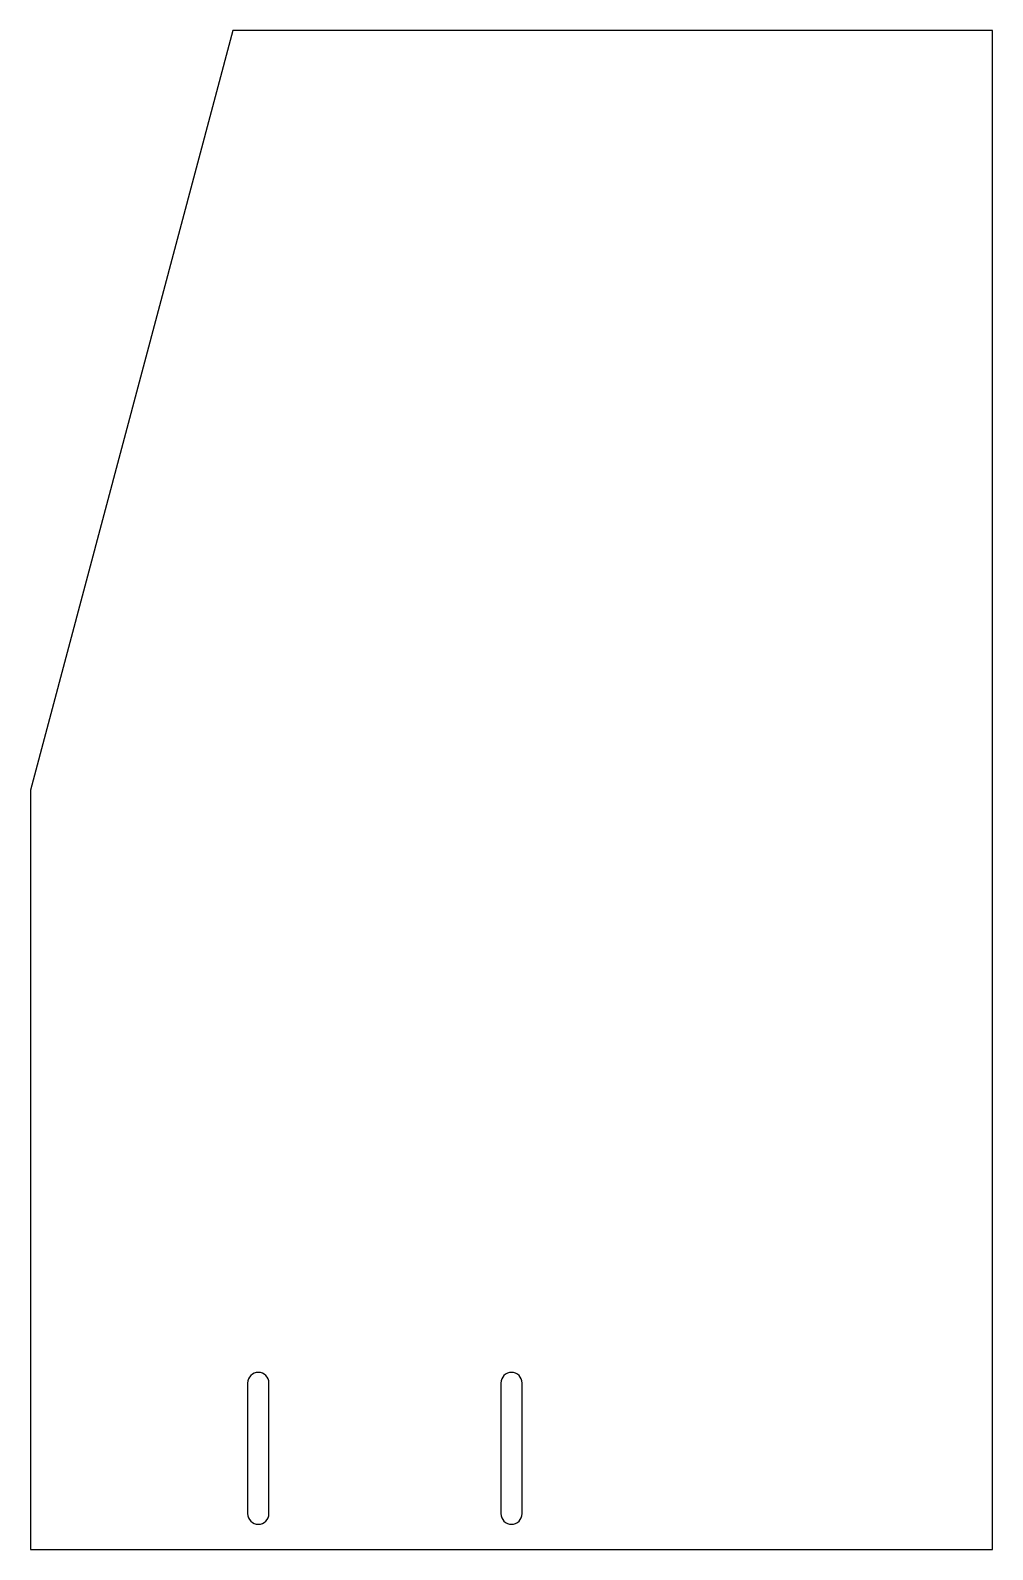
# Model space of a CAD drawing. Header units: millimetres. Extents: x 0 to 190, y -150 to 150.
import ezdxf

# ---------------------------------------------------------------- set-up
doc = ezdxf.new("R2010")
doc.units = ezdxf.units.MM

msp = doc.modelspace()

# ---------------------------------------------------------------- linework, layer by layer
at = {"color": 7, "linetype": 'Continuous', "lineweight": 25}
for p, q in [((40, 150), (0, 0)), ((190, 150), (40, 150)), ((190, -150), (190, 150)), ((0, 0), (0, -150)), ((42.9, -117.1), (42.9, -142.9)), ((47.1, -142.9), (47.1, -117.1)), ((92.9, -117.1), (92.9, -142.9)), ((97.1, -142.9), (97.1, -117.1)), ((0, -150), (190, -150))]:
    msp.add_line(p, q, dxfattribs=at)
for centre, start, end in [((45, -117.1), 0, 180), ((95, -117.1), 0, 180), ((45, -142.9), 180, 0), ((95, -142.9), 180, 0)]:
    msp.add_arc(centre, 2.1, start, end, dxfattribs=at)

doc.saveas('drawing.dxf')
